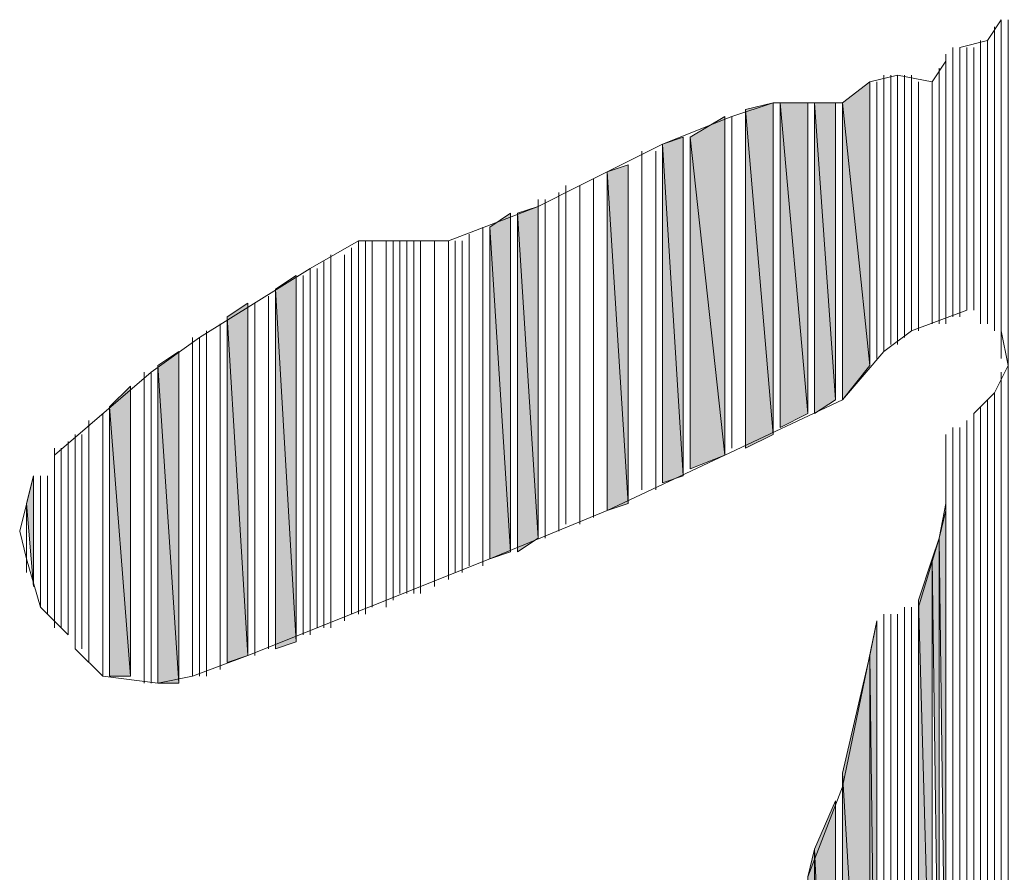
# Model space of a CAD drawing. Header units: millimetres. Extents: x -30643 to 86172, y -19411 to 63186.
# Drawn here: x 83432.9 to 83533.6, y -1639.6 to -1552.7 of the extents above; entities that cross this region are included whole.
import ezdxf

# ---------------------------------------------------------------- set-up
doc = ezdxf.new("R2010")
doc.units = ezdxf.units.MM

msp = doc.modelspace()

# ---------------------------------------------------------------- hatches: boundary and pattern name
h = msp.add_hatch(color=0)
h.dxf.hatch_style = 2
h.paths.add_polyline_path([(83532.86, -1585.07), (83532.86, -1587.18), (83532.86, -1552.7)])
h = msp.add_hatch(color=0)
h.dxf.hatch_style = 2
h.paths.add_polyline_path([(83519.49, -1587.89), (83519.49, -1559.03), (83516.68, -1561.15)])
h = msp.add_hatch(color=0)
h.dxf.hatch_style = 2
h.paths.add_polyline_path([(83509.64, -1594.92), (83509.64, -1561.15), (83506.83, -1561.85)])
h = msp.add_hatch(color=0)
h.dxf.hatch_style = 2
h.paths.add_polyline_path([(83510.35, -1594.22), (83513.16, -1592.81), (83510.35, -1561.15)])
h = msp.add_hatch(color=0)
h.dxf.hatch_style = 2
h.paths.add_polyline_path([(83513.16, -1592.81), (83513.16, -1561.15), (83510.35, -1561.15)])
h = msp.add_hatch(color=0)
h.dxf.hatch_style = 2
h.paths.add_polyline_path([(83513.86, -1592.81), (83515.97, -1591.4), (83513.86, -1561.15)])
h = msp.add_hatch(color=0)
h.dxf.hatch_style = 2
h.paths.add_polyline_path([(83515.97, -1591.4), (83515.97, -1561.15), (83513.86, -1561.15)])
h = msp.add_hatch(color=0)
h.dxf.hatch_style = 2
h.paths.add_polyline_path([(83516.68, -1591.4), (83519.49, -1587.89), (83516.68, -1561.15)])
h = msp.add_hatch(color=0)
h.dxf.hatch_style = 2
h.paths.add_polyline_path([(83504.72, -1597.03), (83504.72, -1562.55), (83501.2, -1564.66)])
h = msp.add_hatch(color=0)
h.dxf.hatch_style = 2
h.paths.add_polyline_path([(83506.83, -1596.33), (83509.64, -1594.92), (83506.83, -1561.85)])
h = msp.add_hatch(color=0)
h.dxf.hatch_style = 2
h.paths.add_polyline_path([(83500.49, -1599.14), (83500.49, -1564.66), (83498.38, -1565.37)])
h = msp.add_hatch(color=0)
h.dxf.hatch_style = 2
h.paths.add_polyline_path([(83501.2, -1598.44), (83504.72, -1597.03), (83501.2, -1564.66)])
h = msp.add_hatch(color=0)
h.dxf.hatch_style = 2
h.paths.add_polyline_path([(83498.38, -1599.85), (83500.49, -1599.14), (83498.38, -1565.37)])
h = msp.add_hatch(color=0)
h.dxf.hatch_style = 2
h.paths.add_polyline_path([(83494.86, -1601.96), (83494.86, -1567.48), (83492.75, -1568.18)])
h = msp.add_hatch(color=0)
h.dxf.hatch_style = 2
h.paths.add_polyline_path([(83492.75, -1602.66), (83494.86, -1601.96), (83492.75, -1568.18)])
h = msp.add_hatch(color=0)
h.dxf.hatch_style = 2
h.paths.add_polyline_path([(83485.72, -1605.48), (83485.72, -1571.7), (83483.61, -1572.4)])
h = msp.add_hatch(color=0)
h.dxf.hatch_style = 2
h.paths.add_polyline_path([(83482.9, -1606.88), (83482.9, -1572.4), (83480.79, -1573.81)])
h = msp.add_hatch(color=0)
h.dxf.hatch_style = 2
h.paths.add_polyline_path([(83483.61, -1606.88), (83485.72, -1605.48), (83483.61, -1572.4)])
h = msp.add_hatch(color=0)
h.dxf.hatch_style = 2
h.paths.add_polyline_path([(83480.79, -1607.59), (83482.9, -1606.88), (83480.79, -1573.81)])
h = msp.add_hatch(color=0)
h.dxf.hatch_style = 2
h.paths.add_polyline_path([(83461.09, -1616.03), (83461.09, -1578.74), (83458.98, -1580.14)])
h = msp.add_hatch(color=0)
h.dxf.hatch_style = 2
h.paths.add_polyline_path([(83458.98, -1616.74), (83461.09, -1616.03), (83458.98, -1580.14)])
h = msp.add_hatch(color=0)
h.dxf.hatch_style = 2
h.paths.add_polyline_path([(83456.16, -1617.44), (83456.16, -1581.55), (83454.05, -1582.96)])
h = msp.add_hatch(color=0)
h.dxf.hatch_style = 2
h.paths.add_polyline_path([(83454.05, -1618.14), (83456.16, -1617.44), (83454.05, -1582.96)])
h = msp.add_hatch(color=0)
h.dxf.hatch_style = 2
h.paths.add_polyline_path([(83449.13, -1620.25), (83449.13, -1586.48), (83447.01, -1587.89)])
h = msp.add_hatch(color=0)
h.dxf.hatch_style = 2
h.paths.add_polyline_path([(83447.01, -1620.25), (83449.13, -1620.25), (83447.01, -1587.89)])
h = msp.add_hatch(color=0)
h.dxf.hatch_style = 2
h.paths.add_polyline_path([(83444.2, -1619.55), (83444.2, -1590), (83442.09, -1592.11)])
h = msp.add_hatch(color=0)
h.dxf.hatch_style = 2
h.paths.add_polyline_path([(83442.09, -1619.55), (83444.2, -1619.55), (83442.09, -1592.11)])
h = msp.add_hatch(color=0)
h.dxf.hatch_style = 2
h.paths.add_polyline_path([(83434.35, -1610.4), (83434.35, -1599.14), (83433.64, -1601.96)])
h = msp.add_hatch(color=0)
h.dxf.hatch_style = 2
h.paths.add_polyline_path([(83527.23, -1658.96), (83527.23, -1602.66), (83526.53, -1605.48)])
h = msp.add_hatch(color=0)
h.dxf.hatch_style = 2
h.paths.add_polyline_path([(83526.53, -1659.66), (83526.53, -1605.48), (83525.83, -1607.59)])
h = msp.add_hatch(color=0)
h.dxf.hatch_style = 2
h.paths.add_polyline_path([(83525.83, -1661.07), (83525.83, -1607.59), (83524.42, -1611.81)])
h = msp.add_hatch(color=0)
h.dxf.hatch_style = 2
h.paths.add_polyline_path([(83524.42, -1663.18), (83525.83, -1661.07), (83524.42, -1611.81)])
h = msp.add_hatch(color=0)
h.dxf.hatch_style = 2
h.paths.add_polyline_path([(83520.2, -1673.73), (83520.2, -1613.92), (83519.49, -1617.44)])
h = msp.add_hatch(color=0)
h.dxf.hatch_style = 2
h.paths.add_polyline_path([(83519.49, -1675.85), (83519.49, -1617.44), (83516.68, -1629.4)])
h = msp.add_hatch(color=0)
h.dxf.hatch_style = 2
h.paths.add_polyline_path([(83519.49, -1675.85), (83520.2, -1673.73), (83519.49, -1617.44)])
h = msp.add_hatch(color=0)
h.dxf.hatch_style = 2
h.paths.add_polyline_path([(83516.68, -1681.47), (83519.49, -1675.85), (83516.68, -1629.4)])
h = msp.add_hatch(color=0)
h.dxf.hatch_style = 2
h.paths.add_polyline_path([(83515.97, -1682.88), (83515.97, -1632.22), (83513.86, -1637.14)])
h = msp.add_hatch(color=0)
h.dxf.hatch_style = 2
h.paths.add_polyline_path([(83513.86, -1688.51), (83513.86, -1637.14), (83513.16, -1639.96)])
h = msp.add_hatch(color=0)
h.dxf.hatch_style = 2
h.paths.add_polyline_path([(83513.86, -1688.51), (83515.97, -1682.88), (83513.86, -1637.14)])

# ---------------------------------------------------------------- linework, layer by layer
at = {"color": 0, "lineweight": 0}
for points in [[(83532.86, -1552.7), (83531.46, -1554.81)], [(83531.46, -1554.81), (83528.64, -1555.52)], [(83527.23, -1556.92), (83525.83, -1559.03)], [(83522.31, -1558.33), (83519.49, -1559.03)], [(83525.83, -1559.03), (83522.31, -1558.33)], [(83519.49, -1559.03), (83516.68, -1561.15)], [(83509.64, -1561.15), (83505.42, -1562.55)], [(83516.68, -1561.15), (83509.64, -1561.15)], [(83505.42, -1562.55), (83498.38, -1565.37)], [(83498.38, -1565.37), (83489.94, -1569.59)], [(83489.94, -1569.59), (83485.72, -1571.7)], [(83485.72, -1571.7), (83476.57, -1575.22)], [(83467.42, -1575.22), (83462.49, -1578.03)], [(83470.94, -1575.22), (83467.42, -1575.22)], [(83476.57, -1575.22), (83470.94, -1575.22)], [(83462.49, -1578.03), (83451.24, -1585.07)], [(83523.72, -1584.37), (83529.34, -1582.26)], [(83520.9, -1586.48), (83523.72, -1584.37)], [(83532.86, -1584.37), (83533.57, -1587.89)], [(83451.24, -1585.07), (83446.31, -1588.59)], [(83516.68, -1591.4), (83520.9, -1586.48)], [(83446.31, -1588.59), (83436.46, -1597.03)], [(83533.57, -1587.89), (83532.16, -1590.7)], [(83532.16, -1590.7), (83530.05, -1592.81)], [(83492.75, -1602.66), (83516.68, -1591.4)], [(83527.23, -1594.92), (83527.23, -1601.96)], [(83434.35, -1599.14), (83432.94, -1604.77)], [(83527.23, -1601.96), (83526.53, -1605.48)], [(83480.79, -1607.59), (83492.75, -1602.66)], [(83432.94, -1604.77), (83433.64, -1607.59)], [(83526.53, -1605.48), (83524.42, -1612.51)], [(83433.64, -1607.59), (83435.05, -1612.51)], [(83456.16, -1617.44), (83480.79, -1607.59)], [(83435.05, -1612.51), (83437.87, -1615.33)], [(83520.2, -1613.92), (83516.68, -1630.81)], [(83438.57, -1616.74), (83441.38, -1619.55)], [(83450.53, -1619.55), (83456.16, -1617.44)], [(83441.38, -1619.55), (83447.01, -1620.25)], [(83447.01, -1620.25), (83450.53, -1619.55)], [(83516.68, -1630.81), (83513.16, -1639.96)]]:
    msp.add_lwpolyline(points, dxfattribs=at)
for points in [[(83532.16, -1584.37), (83532.16, -1553.41)], [(83532.16, -1584.37), (83532.16, -1553.41)], [(83532.86, -1584.37), (83532.86, -1552.7)], [(83532.86, -1584.37), (83532.86, -1552.7)], [(83532.86, -1584.37), (83532.86, -1552.7)], [(83532.86, -1584.37), (83532.86, -1552.7)], [(83532.86, -1584.37), (83532.86, -1552.7)], [(83532.86, -1584.37), (83532.86, -1552.7)], [(83532.86, -1584.37), (83532.86, -1552.7)], [(83532.86, -1584.37), (83532.86, -1552.7)], [(83532.86, -1584.37), (83532.86, -1552.7)], [(83532.86, -1584.37), (83532.86, -1552.7)], [(83532.86, -1584.37), (83532.86, -1552.7)], [(83532.86, -1584.37), (83532.86, -1552.7)], [(83532.86, -1585.07), (83532.86, -1552.7)], [(83532.86, -1585.07), (83532.86, -1587.18), (83532.86, -1552.7)], [(83532.86, -1587.18), (83532.86, -1552.7)], [(83532.86, -1587.18), (83532.86, -1552.7)], [(83533.57, -1587.89), (83533.57, -1552.7)], [(83533.57, -1654.03), (83533.57, -1552.7)], [(83533.57, -1654.03), (83533.57, -1552.7)], [(83533.57, -1654.03), (83533.57, -1552.7)], [(83533.57, -1654.03), (83533.57, -1552.7)], [(83533.57, -1654.03), (83533.57, -1552.7)], [(83533.57, -1654.03), (83533.57, -1552.7)], [(83533.57, -1654.03), (83533.57, -1552.7)], [(83533.57, -1654.03), (83533.57, -1552.7)], [(83533.57, -1654.03), (83533.57, -1552.7)], [(83533.57, -1653.33), (83533.57, -1552.7)], [(83533.57, -1653.33), (83533.57, -1552.7)], [(83532.16, -1583.66), (83532.16, -1554.11)], [(83532.16, -1583.66), (83532.16, -1554.11)], [(83532.16, -1583.66), (83532.16, -1554.11)], [(83532.16, -1583.66), (83532.16, -1554.11)], [(83527.94, -1582.96), (83527.94, -1555.52)], [(83527.94, -1582.96), (83527.94, -1555.52)], [(83528.64, -1582.96), (83528.64, -1555.52)], [(83528.64, -1582.96), (83528.64, -1555.52)], [(83529.34, -1582.26), (83529.34, -1555.52)], [(83529.34, -1582.26), (83529.34, -1555.52)], [(83529.34, -1582.26), (83529.34, -1555.52)], [(83529.34, -1582.26), (83529.34, -1555.52)], [(83530.05, -1582.26), (83530.05, -1555.52)], [(83530.05, -1582.26), (83530.05, -1555.52)], [(83530.75, -1583.66), (83530.75, -1554.81)], [(83530.75, -1583.66), (83530.75, -1554.81)], [(83531.46, -1583.66), (83531.46, -1554.81)], [(83531.46, -1583.66), (83531.46, -1554.81)], [(83531.46, -1583.66), (83531.46, -1554.81)], [(83531.46, -1583.66), (83531.46, -1554.81)], [(83531.46, -1583.66), (83531.46, -1554.81)], [(83531.46, -1583.66), (83531.46, -1554.81)], [(83531.46, -1583.66), (83531.46, -1554.81)], [(83531.46, -1583.66), (83531.46, -1554.81)], [(83531.46, -1583.66), (83531.46, -1554.81)], [(83531.46, -1583.66), (83531.46, -1554.81)], [(83527.23, -1583.66), (83527.23, -1556.22)], [(83527.23, -1583.66), (83527.23, -1556.22)], [(83526.53, -1583.66), (83526.53, -1557.63)], [(83526.53, -1583.66), (83526.53, -1557.63)], [(83526.53, -1583.66), (83526.53, -1557.63)], [(83526.53, -1583.66), (83526.53, -1557.63)], [(83527.23, -1583.66), (83527.23, -1556.92)], [(83527.23, -1583.66), (83527.23, -1556.92)], [(83527.23, -1583.66), (83527.23, -1556.92)], [(83527.23, -1583.66), (83527.23, -1556.92)], [(83520.9, -1586.48), (83520.9, -1558.33)], [(83520.9, -1586.48), (83520.9, -1558.33)], [(83520.9, -1586.48), (83520.9, -1558.33)], [(83520.9, -1586.48), (83520.9, -1558.33)], [(83521.6, -1585.77), (83521.6, -1558.33)], [(83521.6, -1585.77), (83521.6, -1558.33)], [(83521.6, -1585.77), (83521.6, -1558.33)], [(83521.6, -1585.77), (83521.6, -1558.33)], [(83522.31, -1585.77), (83522.31, -1558.33)], [(83522.31, -1585.77), (83522.31, -1558.33)], [(83523.01, -1585.07), (83523.01, -1558.33)], [(83523.01, -1585.07), (83523.01, -1558.33)], [(83523.01, -1585.07), (83523.01, -1558.33)], [(83523.01, -1585.07), (83523.01, -1558.33)], [(83523.72, -1584.37), (83523.72, -1558.33)], [(83523.72, -1584.37), (83523.72, -1558.33)], [(83519.49, -1587.89), (83519.49, -1559.03), (83516.68, -1561.15)], [(83519.49, -1587.89), (83519.49, -1559.03)], [(83520.2, -1587.18), (83520.2, -1559.03)], [(83520.2, -1587.18), (83520.2, -1559.03)], [(83523.72, -1584.37), (83523.72, -1559.03)], [(83523.72, -1584.37), (83523.72, -1559.03)], [(83523.72, -1584.37), (83523.72, -1559.03)], [(83523.72, -1584.37), (83523.72, -1559.03)], [(83524.42, -1584.37), (83524.42, -1559.03)], [(83524.42, -1584.37), (83524.42, -1559.03)], [(83524.42, -1584.37), (83524.42, -1559.03)], [(83524.42, -1584.37), (83524.42, -1559.03)], [(83525.83, -1583.66), (83525.83, -1559.03)], [(83525.83, -1583.66), (83525.83, -1559.03)], [(83509.64, -1594.92), (83509.64, -1561.15), (83506.83, -1561.85)], [(83509.64, -1594.92), (83509.64, -1561.15)], [(83510.35, -1594.22), (83510.35, -1561.15)], [(83510.35, -1594.22), (83513.16, -1592.81), (83510.35, -1561.15)], [(83513.16, -1592.81), (83513.16, -1561.15), (83510.35, -1561.15)], [(83513.16, -1592.81), (83513.16, -1561.15)], [(83513.86, -1592.81), (83513.86, -1561.15)], [(83513.86, -1592.81), (83515.97, -1591.4), (83513.86, -1561.15)], [(83515.97, -1591.4), (83515.97, -1561.15), (83513.86, -1561.15)], [(83515.97, -1591.4), (83515.97, -1561.15)], [(83516.68, -1591.4), (83516.68, -1561.15)], [(83516.68, -1591.4), (83516.68, -1561.15)], [(83516.68, -1591.4), (83516.68, -1561.15)], [(83516.68, -1591.4), (83516.68, -1561.15)], [(83516.68, -1591.4), (83516.68, -1561.15)], [(83516.68, -1591.4), (83519.49, -1587.89), (83516.68, -1561.15)], [(83504.72, -1597.03), (83504.72, -1562.55), (83501.2, -1564.66)], [(83504.72, -1597.03), (83504.72, -1562.55)], [(83504.72, -1597.03), (83504.72, -1562.55)], [(83504.72, -1597.03), (83504.72, -1562.55)], [(83505.42, -1596.33), (83505.42, -1562.55)], [(83505.42, -1596.33), (83505.42, -1562.55)], [(83506.83, -1596.33), (83506.83, -1561.85)], [(83506.83, -1596.33), (83509.64, -1594.92), (83506.83, -1561.85)], [(83500.49, -1599.14), (83500.49, -1564.66), (83498.38, -1565.37)], [(83500.49, -1599.14), (83500.49, -1564.66)], [(83501.2, -1598.44), (83501.2, -1564.66)], [(83501.2, -1598.44), (83504.72, -1597.03), (83501.2, -1564.66)], [(83498.38, -1599.85), (83498.38, -1565.37)], [(83498.38, -1599.85), (83500.49, -1599.14), (83498.38, -1565.37)], [(83496.27, -1600.55), (83496.27, -1566.07)], [(83496.27, -1600.55), (83496.27, -1566.07)], [(83497.68, -1600.55), (83497.68, -1566.07)], [(83497.68, -1600.55), (83497.68, -1566.07)], [(83494.86, -1601.96), (83494.86, -1567.48), (83492.75, -1568.18)], [(83494.86, -1601.96), (83494.86, -1567.48)], [(83492.75, -1602.66), (83492.75, -1568.18)], [(83492.75, -1602.66), (83494.86, -1601.96), (83492.75, -1568.18)], [(83488.53, -1604.07), (83488.53, -1569.59)], [(83488.53, -1604.07), (83488.53, -1569.59)], [(83489.94, -1604.07), (83489.94, -1569.59)], [(83489.94, -1604.07), (83489.94, -1569.59)], [(83489.94, -1604.07), (83489.94, -1569.59)], [(83489.94, -1604.07), (83489.94, -1569.59)], [(83491.35, -1603.37), (83491.35, -1568.89)], [(83491.35, -1603.37), (83491.35, -1568.89)], [(83487.83, -1604.77), (83487.83, -1570.29)], [(83487.83, -1604.77), (83487.83, -1570.29)], [(83485.72, -1605.48), (83485.72, -1571.7), (83483.61, -1572.4)], [(83485.72, -1605.48), (83485.72, -1571)], [(83485.72, -1605.48), (83485.72, -1571)], [(83485.72, -1605.48), (83485.72, -1571.7)], [(83486.42, -1605.48), (83486.42, -1571)], [(83486.42, -1605.48), (83486.42, -1571)], [(83486.42, -1605.48), (83486.42, -1571)], [(83486.42, -1605.48), (83486.42, -1571)], [(83482.9, -1606.88), (83482.9, -1572.4), (83480.79, -1573.81)], [(83482.9, -1606.88), (83482.9, -1572.4)], [(83482.9, -1606.88), (83482.9, -1572.4)], [(83482.9, -1606.88), (83482.9, -1572.4)], [(83483.61, -1606.88), (83483.61, -1572.4)], [(83483.61, -1606.88), (83483.61, -1572.4)], [(83483.61, -1606.88), (83483.61, -1572.4)], [(83483.61, -1606.88), (83485.72, -1605.48), (83483.61, -1572.4)], [(83478.68, -1608.29), (83478.68, -1574.52)], [(83478.68, -1608.29), (83478.68, -1574.52)], [(83480.09, -1608.29), (83480.09, -1573.81)], [(83480.09, -1608.29), (83480.09, -1573.81)], [(83480.79, -1607.59), (83480.79, -1573.81)], [(83480.79, -1607.59), (83480.79, -1573.81)], [(83480.79, -1607.59), (83480.79, -1573.81)], [(83480.79, -1607.59), (83482.9, -1606.88), (83480.79, -1573.81)], [(83467.42, -1613.22), (83467.42, -1575.22)], [(83467.42, -1613.22), (83467.42, -1575.22)], [(83467.42, -1613.22), (83467.42, -1575.22)], [(83467.42, -1613.22), (83467.42, -1575.22)], [(83467.42, -1613.22), (83467.42, -1575.22)], [(83467.42, -1613.22), (83467.42, -1575.22)], [(83468.12, -1613.22), (83468.12, -1575.22)], [(83468.12, -1613.22), (83468.12, -1575.22)], [(83468.83, -1612.51), (83468.83, -1575.22)], [(83468.83, -1612.51), (83468.83, -1575.22)], [(83470.24, -1612.51), (83470.24, -1575.22)], [(83470.24, -1612.51), (83470.24, -1575.22)], [(83470.24, -1611.81), (83470.24, -1575.22)], [(83470.24, -1611.81), (83470.24, -1575.22)], [(83470.94, -1611.81), (83470.94, -1575.22)], [(83470.94, -1611.81), (83470.94, -1575.22)], [(83471.64, -1611.11), (83471.64, -1575.22)], [(83471.64, -1611.11), (83471.64, -1575.22)], [(83472.35, -1611.11), (83472.35, -1575.22)], [(83472.35, -1611.11), (83472.35, -1575.22)], [(83472.35, -1611.11), (83472.35, -1575.22)], [(83472.35, -1611.11), (83472.35, -1575.22)], [(83472.35, -1611.11), (83472.35, -1575.22)], [(83472.35, -1611.11), (83472.35, -1575.22)], [(83473.05, -1611.11), (83473.05, -1575.22)], [(83473.05, -1611.11), (83473.05, -1575.22)], [(83473.05, -1611.11), (83473.05, -1575.22)], [(83473.05, -1611.11), (83473.05, -1575.22)], [(83473.75, -1611.11), (83473.75, -1575.22)], [(83473.75, -1611.11), (83473.75, -1575.22)], [(83473.75, -1611.11), (83473.75, -1575.22)], [(83473.75, -1611.11), (83473.75, -1575.22)], [(83475.16, -1610.4), (83475.16, -1575.22)], [(83475.16, -1610.4), (83475.16, -1575.22)], [(83476.57, -1609.7), (83476.57, -1575.22)], [(83476.57, -1609.7), (83476.57, -1575.22)], [(83476.57, -1609.7), (83476.57, -1575.22)], [(83476.57, -1609.7), (83476.57, -1575.22)], [(83477.27, -1609), (83477.27, -1575.22)], [(83477.27, -1609), (83477.27, -1575.22)], [(83477.27, -1609), (83477.27, -1575.22)], [(83477.27, -1609), (83477.27, -1575.22)], [(83477.98, -1609), (83477.98, -1575.22)], [(83477.98, -1609), (83477.98, -1575.22)], [(83464.61, -1613.92), (83464.61, -1576.63)], [(83464.61, -1613.92), (83464.61, -1576.63)], [(83466.01, -1613.92), (83466.01, -1576.63)], [(83466.01, -1613.92), (83466.01, -1576.63)], [(83466.72, -1613.22), (83466.72, -1575.92)], [(83466.72, -1613.22), (83466.72, -1575.92)], [(83467.42, -1613.22), (83467.42, -1575.92)], [(83467.42, -1613.22), (83467.42, -1575.92)], [(83463.9, -1614.63), (83463.9, -1577.33)], [(83463.9, -1614.63), (83463.9, -1577.33)], [(83464.61, -1614.63), (83464.61, -1577.33)], [(83464.61, -1614.63), (83464.61, -1577.33)], [(83461.09, -1616.03), (83461.09, -1578.74), (83458.98, -1580.14)], [(83461.09, -1616.03), (83461.09, -1578.74)], [(83461.09, -1616.03), (83461.09, -1578.74)], [(83461.09, -1616.03), (83461.09, -1578.74)], [(83461.09, -1616.03), (83461.09, -1578.74)], [(83461.09, -1616.03), (83461.09, -1578.74)], [(83461.09, -1616.03), (83461.09, -1578.74)], [(83461.09, -1616.03), (83461.09, -1578.74)], [(83461.79, -1615.33), (83461.79, -1578.74)], [(83461.79, -1615.33), (83461.79, -1578.74)], [(83462.49, -1615.33), (83462.49, -1578.03)], [(83462.49, -1615.33), (83462.49, -1578.03)], [(83462.49, -1615.33), (83462.49, -1578.03)], [(83462.49, -1615.33), (83462.49, -1578.03)], [(83463.2, -1614.63), (83463.2, -1578.03)], [(83463.2, -1614.63), (83463.2, -1578.03)], [(83458.98, -1616.74), (83458.98, -1580.14)], [(83458.98, -1616.74), (83461.09, -1616.03), (83458.98, -1580.14)], [(83456.16, -1617.44), (83456.16, -1581.55), (83454.05, -1582.96)], [(83456.16, -1617.44), (83456.16, -1581.55)], [(83456.16, -1617.44), (83456.16, -1581.55)], [(83456.16, -1617.44), (83456.16, -1581.55)], [(83456.87, -1617.44), (83456.87, -1581.55)], [(83456.87, -1617.44), (83456.87, -1581.55)], [(83458.27, -1616.74), (83458.27, -1580.85)], [(83458.27, -1616.74), (83458.27, -1580.85)], [(83453.35, -1618.85), (83453.35, -1583.66)], [(83453.35, -1618.85), (83453.35, -1583.66)], [(83453.35, -1618.85), (83453.35, -1583.66)], [(83453.35, -1618.85), (83453.35, -1583.66)], [(83453.35, -1618.85), (83453.35, -1583.66)], [(83453.35, -1618.85), (83453.35, -1583.66)], [(83454.05, -1618.14), (83454.05, -1582.96)], [(83454.05, -1618.14), (83456.16, -1617.44), (83454.05, -1582.96)], [(83451.94, -1619.55), (83451.94, -1584.37)], [(83451.94, -1619.55), (83451.94, -1584.37)], [(83450.53, -1619.55), (83450.53, -1585.07)], [(83450.53, -1619.55), (83450.53, -1585.07)], [(83450.53, -1619.55), (83450.53, -1585.07)], [(83450.53, -1619.55), (83450.53, -1585.07)], [(83451.24, -1619.55), (83451.24, -1585.07)], [(83451.24, -1619.55), (83451.24, -1585.07)], [(83451.24, -1619.55), (83451.24, -1585.07)], [(83451.24, -1619.55), (83451.24, -1585.07)], [(83449.13, -1620.25), (83449.13, -1586.48), (83447.01, -1587.89)], [(83449.13, -1620.25), (83449.13, -1586.48)], [(83445.61, -1620.25), (83445.61, -1588.59)], [(83445.61, -1620.25), (83445.61, -1588.59)], [(83446.31, -1620.25), (83446.31, -1588.59)], [(83446.31, -1620.25), (83446.31, -1588.59)], [(83447.01, -1620.25), (83447.01, -1587.89)], [(83447.01, -1620.25), (83449.13, -1620.25), (83447.01, -1587.89)], [(83532.86, -1654.73), (83532.86, -1588.59)], [(83532.86, -1654.73), (83532.86, -1588.59)], [(83532.86, -1654.73), (83532.86, -1588.59)], [(83532.86, -1654.73), (83532.86, -1588.59)], [(83532.86, -1654.73), (83532.86, -1588.59)], [(83532.86, -1654.73), (83532.86, -1588.59)], [(83533.57, -1654.03), (83533.57, -1587.89)], [(83532.86, -1654.73), (83532.86, -1589.29)], [(83532.86, -1654.73), (83532.86, -1589.29)], [(83532.86, -1654.73), (83532.86, -1589.29)], [(83532.86, -1654.73), (83532.86, -1589.29)], [(83444.2, -1619.55), (83444.2, -1590), (83442.09, -1592.11)], [(83444.2, -1619.55), (83444.2, -1590)], [(83532.16, -1655.44), (83532.16, -1590.7)], [(83532.16, -1655.44), (83532.16, -1590.7)], [(83532.16, -1655.44), (83532.16, -1590.7)], [(83532.16, -1655.44), (83532.16, -1590.7)], [(83532.16, -1654.73), (83532.16, -1590.7)], [(83532.16, -1654.73), (83532.16, -1590.7)], [(83532.86, -1654.73), (83532.86, -1590)], [(83532.86, -1654.73), (83532.86, -1590)], [(83532.86, -1654.73), (83532.86, -1590)], [(83532.86, -1654.73), (83532.86, -1590)], [(83532.86, -1654.73), (83532.86, -1590)], [(83532.86, -1654.73), (83532.86, -1590)], [(83531.46, -1656.14), (83531.46, -1591.4)], [(83531.46, -1656.14), (83531.46, -1591.4)], [(83531.46, -1655.44), (83531.46, -1591.4)], [(83531.46, -1655.44), (83531.46, -1591.4)], [(83531.46, -1655.44), (83531.46, -1591.4)], [(83531.46, -1655.44), (83531.46, -1591.4)], [(83531.46, -1655.44), (83531.46, -1591.4)], [(83531.46, -1655.44), (83531.46, -1591.4)], [(83531.46, -1655.44), (83531.46, -1591.4)], [(83531.46, -1655.44), (83531.46, -1591.4)], [(83441.38, -1619.55), (83441.38, -1592.81)], [(83441.38, -1619.55), (83441.38, -1592.81)], [(83441.38, -1619.55), (83441.38, -1592.81)], [(83441.38, -1619.55), (83441.38, -1592.81)], [(83442.09, -1619.55), (83442.09, -1592.11)], [(83442.09, -1619.55), (83444.2, -1619.55), (83442.09, -1592.11)], [(83530.05, -1656.85), (83530.05, -1592.81)], [(83530.05, -1656.85), (83530.05, -1592.81)], [(83530.75, -1656.14), (83530.75, -1592.11)], [(83530.75, -1656.14), (83530.75, -1592.11)], [(83439.98, -1618.14), (83439.98, -1593.51)], [(83439.98, -1618.14), (83439.98, -1593.51)], [(83529.34, -1656.85), (83529.34, -1593.51)], [(83529.34, -1656.85), (83529.34, -1593.51)], [(83438.57, -1616.74), (83438.57, -1594.92)], [(83438.57, -1616.74), (83438.57, -1594.92)], [(83439.27, -1616.74), (83439.27, -1594.92)], [(83439.27, -1616.74), (83439.27, -1594.92)], [(83527.23, -1594.92), (83527.23, -1601.96)], [(83527.23, -1601.96), (83527.23, -1594.92)], [(83527.23, -1658.96), (83527.23, -1594.92)], [(83527.94, -1658.25), (83527.94, -1594.22)], [(83527.94, -1658.25), (83527.94, -1594.22)], [(83528.64, -1657.55), (83528.64, -1594.22)], [(83528.64, -1657.55), (83528.64, -1594.22)], [(83529.34, -1657.55), (83529.34, -1594.22)], [(83529.34, -1657.55), (83529.34, -1594.22)], [(83437.87, -1615.33), (83437.87, -1595.63)], [(83437.87, -1615.33), (83437.87, -1595.63)], [(83436.46, -1614.63), (83436.46, -1596.33)], [(83437.16, -1614.63), (83437.16, -1596.33)], [(83437.16, -1614.63), (83437.16, -1596.33)], [(83436.46, -1614.63), (83436.46, -1597.74)], [(83436.46, -1613.92), (83436.46, -1598.44)], [(83436.46, -1613.92), (83436.46, -1598.44)], [(83434.35, -1610.4), (83434.35, -1599.14), (83433.64, -1601.96)], [(83434.35, -1610.4), (83434.35, -1599.14)], [(83435.05, -1611.81), (83435.05, -1599.14)], [(83435.05, -1611.81), (83435.05, -1599.14)], [(83435.05, -1612.51), (83435.05, -1599.14)], [(83435.05, -1612.51), (83435.05, -1599.14)], [(83435.76, -1613.22), (83435.76, -1599.14)], [(83435.76, -1613.22), (83435.76, -1599.14)], [(83433.64, -1609), (83433.64, -1601.96)], [(83433.64, -1609), (83433.64, -1601.96)], [(83527.23, -1658.96), (83527.23, -1601.96)], [(83433.64, -1608.29), (83433.64, -1602.66)], [(83433.64, -1608.29), (83433.64, -1602.66)], [(83527.23, -1658.96), (83527.23, -1602.66), (83526.53, -1605.48)], [(83527.23, -1658.96), (83527.23, -1602.66)], [(83527.23, -1658.96), (83527.23, -1602.66)], [(83527.23, -1658.96), (83527.23, -1602.66)], [(83433.64, -1607.59), (83433.64, -1603.37)], [(83433.64, -1607.59), (83433.64, -1603.37)], [(83526.53, -1659.66), (83526.53, -1605.48), (83525.83, -1607.59)], [(83526.53, -1659.66), (83526.53, -1605.48)], [(83526.53, -1658.96), (83526.53, -1605.48)], [(83526.53, -1658.96), (83526.53, -1605.48)], [(83525.83, -1661.07), (83525.83, -1607.59), (83524.42, -1611.81)], [(83525.83, -1661.07), (83525.83, -1607.59)], [(83524.42, -1663.18), (83524.42, -1611.81)], [(83524.42, -1663.18), (83525.83, -1661.07), (83524.42, -1611.81)], [(83523.01, -1670.92), (83523.01, -1612.51)], [(83523.01, -1670.92), (83523.01, -1612.51)], [(83523.01, -1670.92), (83523.01, -1612.51)], [(83523.01, -1670.92), (83523.01, -1612.51)], [(83523.72, -1670.92), (83523.72, -1612.51)], [(83523.72, -1670.92), (83523.72, -1612.51)], [(83523.72, -1670.92), (83523.72, -1612.51)], [(83523.72, -1665.99), (83523.72, -1612.51)], [(83523.72, -1665.29), (83523.72, -1612.51)], [(83523.72, -1665.29), (83523.72, -1612.51)], [(83524.42, -1664.59), (83524.42, -1612.51)], [(83524.42, -1664.59), (83524.42, -1612.51)], [(83520.2, -1673.73), (83520.2, -1613.92), (83519.49, -1617.44)], [(83520.2, -1673.73), (83520.2, -1613.92)], [(83520.9, -1672.33), (83520.9, -1613.22)], [(83520.9, -1672.33), (83520.9, -1613.22)], [(83520.9, -1673.03), (83520.9, -1613.92)], [(83520.9, -1673.03), (83520.9, -1613.92)], [(83521.6, -1670.92), (83521.6, -1613.22)], [(83521.6, -1670.92), (83521.6, -1613.22)], [(83521.6, -1670.92), (83521.6, -1613.22)], [(83521.6, -1670.92), (83521.6, -1613.22)], [(83522.31, -1670.92), (83522.31, -1613.22)], [(83522.31, -1670.92), (83522.31, -1613.22)], [(83519.49, -1675.85), (83519.49, -1617.44), (83516.68, -1629.4)], [(83519.49, -1675.85), (83520.2, -1673.73), (83519.49, -1617.44)], [(83516.68, -1681.47), (83516.68, -1629.4)], [(83516.68, -1681.47), (83519.49, -1675.85), (83516.68, -1629.4)], [(83516.68, -1682.18), (83516.68, -1630.11)], [(83516.68, -1682.18), (83516.68, -1630.11)], [(83516.68, -1682.18), (83516.68, -1630.81)], [(83516.68, -1682.18), (83516.68, -1630.81)], [(83515.97, -1682.88), (83515.97, -1632.22), (83513.86, -1637.14)], [(83515.97, -1682.88), (83515.97, -1632.22)], [(83513.86, -1688.51), (83513.86, -1637.14), (83513.16, -1639.96)], [(83513.86, -1688.51), (83515.97, -1682.88), (83513.86, -1637.14)]]:
    msp.add_lwpolyline(points, close=True, dxfattribs=at)

doc.saveas('drawing.dxf')
